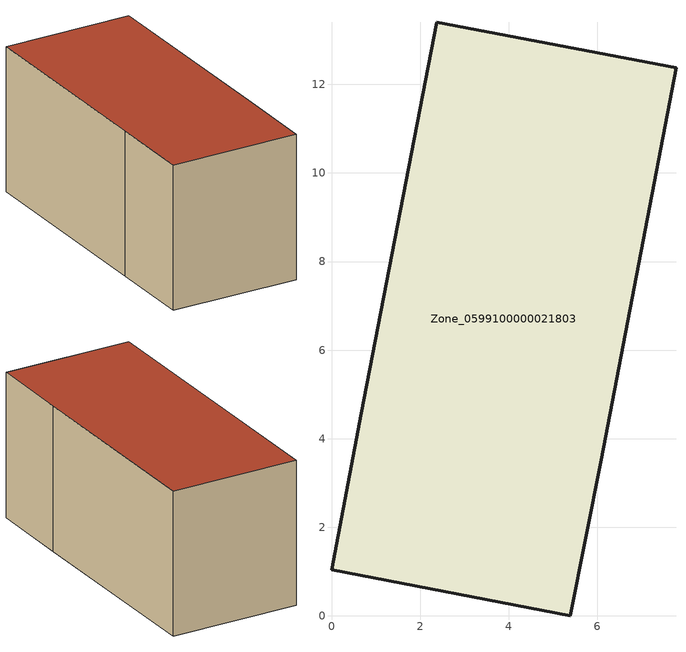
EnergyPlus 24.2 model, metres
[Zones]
Zone_0599100000021803
 floor ground (C_G): 0.67,4.58 2.38,13.4 7.78,12.37 6.09,3.53 5.39,0 0,1.04 z0
 wall outside (C_F): 5.39,0 6.09,3.53 7.78,12.37 2.38,13.4 0.67,4.58 0,1.04 5.39,0 z0:6.16
 roof outside (C_R): 0.67,4.58 0,1.04 5.39,0 6.09,3.53 7.78,12.37 2.38,13.4 z6.16
[BUILDING]
Pand.0599100000021803: North Axis=0; Terrain=City; Loads Convergence Tolerance Value=0.04; Temperature Convergence Tolerance Value=0.4; Solar Distribution=FullExterior; Maximum Number of Warmup Days=25; Minimum Number of Warmup Days=1
[Site:Location]
Rotterdam.The.Hague.AP_ZH_NLD Design_Conditions: Latitude=51.96; Longitude=4.45; Time Zone=1; Elevation=-4.5
[SITE:GROUNDTEMPERATURE:BUILDINGSURFACE]
18, 18, 18, 18, 18, 18, 18, 18, 18, 18, 18, 18
[MATERIAL] Thermal Absorptance=0.9; Solar Absorptance=0.7; Visible Absorptance=0.7
Name | Roughness | Thickness | Conductivity | Density | Specific Heat
G.TC.1946-1964 | MediumSmooth | 0.15 | 1 | 540 | 1210
F.TC.1946-1964 | Rough | 0.3 | 0.857143 | 1920 | 840
R.TC.1946-1964 | MediumRough | 0.2 | 0.235294 | 1500 | 1000
[CONSTRUCTION]
C_G: G.TC.1946-1964
C_F: F.TC.1946-1964
C_R: R.TC.1946-1964
[ZONE]
Zone_0599100000021803: Type=1; Multiplier=1; Ceiling Height=Autocalculate; Volume=Autocalculate; Floor Area=autocalculate; Part of Total Floor Area=Yes
[ZONEINFILTRATION:DESIGNFLOWRATE]
Infil_Zone_0599100000021803: Zone or ZoneList or Space or SpaceList=Zone_0599100000021803; Schedule=AlwaysOn; Design Flow Rate Calculation Method=Flow/Area; Flow Rate per Floor Area=0.003; Constant Term Coefficient=1; Temperature Term Coefficient=0; Velocity Term Coefficient=0; Velocity Squared Term Coefficient=0
[HVACTEMPLATE:ZONE:IDEALLOADSAIRSYSTEM]
Zone_0599100000021803: Maximum Heating Supply Air Temperature=50; Minimum Cooling Supply Air Temperature=13; Maximum Heating Supply Air Humidity Ratio=0.0156; Minimum Cooling Supply Air Humidity Ratio=0.0077; Heating Limit=NoLimit; Cooling Limit=NoLimit; Dehumidification Control Type=ConstantSensibleHeatRatio; Cooling Sensible Heat Ratio=0.7; Dehumidification Setpoint=60; Humidification Control Type=None; Humidification Setpoint=30; Outdoor Air Method=None; Outdoor Air Flow Rate per Person=0.00944; Outdoor Air Flow Rate per Zone Floor Area=0; Outdoor Air Flow Rate per Zone=0; Demand Controlled Ventilation Type=None; Outdoor Air Economizer Type=NoEconomizer; Heat Recovery Type=None; Sensible Heat Recovery Effectiveness=0.7; Latent Heat Recovery Effectiveness=0.65
[ZONECONTROL:THERMOSTAT]
ThermostatControl_Zone_0599100000021803: Zone or ZoneList=Zone_0599100000021803; Control Type Schedule=DualSetpointControlType; Control 1=Thermostat_Zone_0599100000021803; Temperature Difference Between Cutout And Setpoint=0
[THERMOSTATSETPOINT:DUALSETPOINT]
Thermostat_Zone_0599100000021803: Heating Setpoint Temperature Schedule=HeatingSetpoint_Zone_0599100000021803; Cooling Setpoint Temperature Schedule=CoolingSetpoint_Zone_0599100000021803
[SCHEDULE:COMPACT]
HeatingSetpoint_Zone_0599100000021803: Through: 12/31, For: AllDays, Until: 24:00, 21
CoolingSetpoint_Zone_0599100000021803: Through: 12/31, For: AllDays, Until: 24:00, 24
DualSetpointControlType: Through: 12/31, For: AllDays, Until: 24:00, 4
AlwaysOn: Through: 12/31, For: AllDays, Until: 24:00, 1
